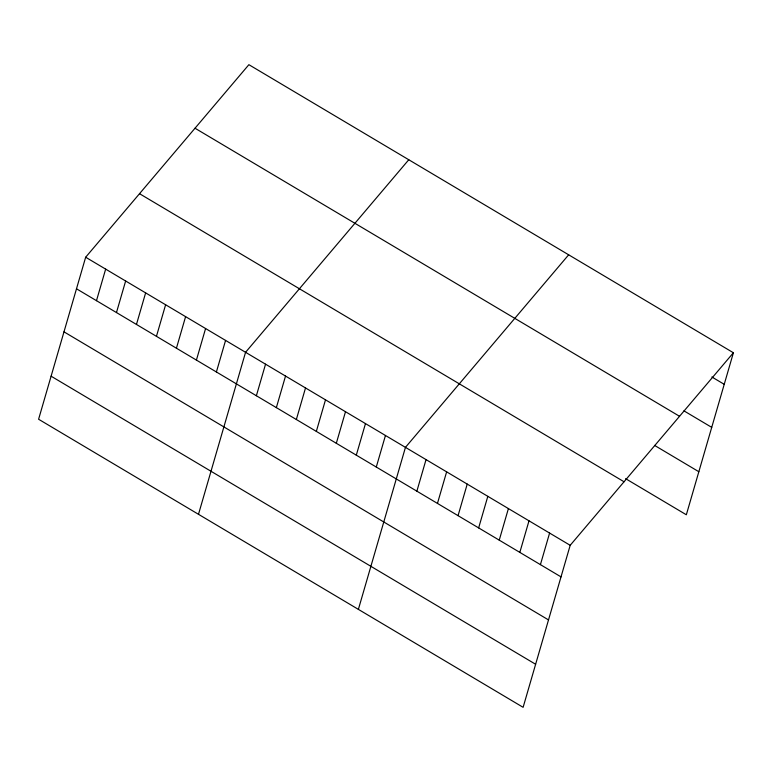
<?xml version="1.0" encoding="UTF-8"?>
<svg xmlns="http://www.w3.org/2000/svg" width="772" height="772" viewBox="0 0 772 772"><rect width="100%" height="100%" fill="white"/><g stroke="black" fill="none" stroke-linecap="round" stroke-linejoin="round"><path stroke-width="1.16" d="M85.663 257.23L38.6 419.244L523.117 707.316L570.19 545.312L733.4 352.756L248.883 64.684L85.663 257.23L570.19 545.312M96.481 300.684L105.658 269.119M116.466 312.563L125.643 280.998M136.461 324.452L145.628 292.887M156.446 336.331L165.613 304.766M176.431 348.211L185.598 316.645M196.416 360.099L205.584 328.534M216.401 371.979L225.569 340.413M198.491 514.306L245.564 352.302L408.774 159.746M256.372 395.747L265.549 364.181M276.357 407.626L285.534 376.06M296.351 419.514L305.519 387.949M316.337 431.394L325.504 399.828M336.322 443.282L345.489 411.717M356.307 455.162L365.474 423.596M376.292 467.041L385.46 435.476M358.382 609.369L405.454 447.364L568.665 254.808M416.87 491.175L426.038 459.61M437.463 503.412L446.631 471.846M458.057 515.657L467.224 484.092M478.65 527.903L487.817 496.338M499.243 540.139L508.41 508.574M519.836 552.385L529.003 520.82M540.419 564.631L549.596 533.066M733.4 352.756L686.337 514.77L625.59 478.65M711.871 376.977L724.232 384.321M683.924 410.839L711.726 427.37M195.017 128.229L679.543 416.301M654.569 445.396L698.834 471.721M139.529 193.695L624.046 481.767M76.496 288.796L561.012 576.877M63.989 331.844L548.506 619.916M51.106 376.196L535.623 664.267"/></g></svg>
